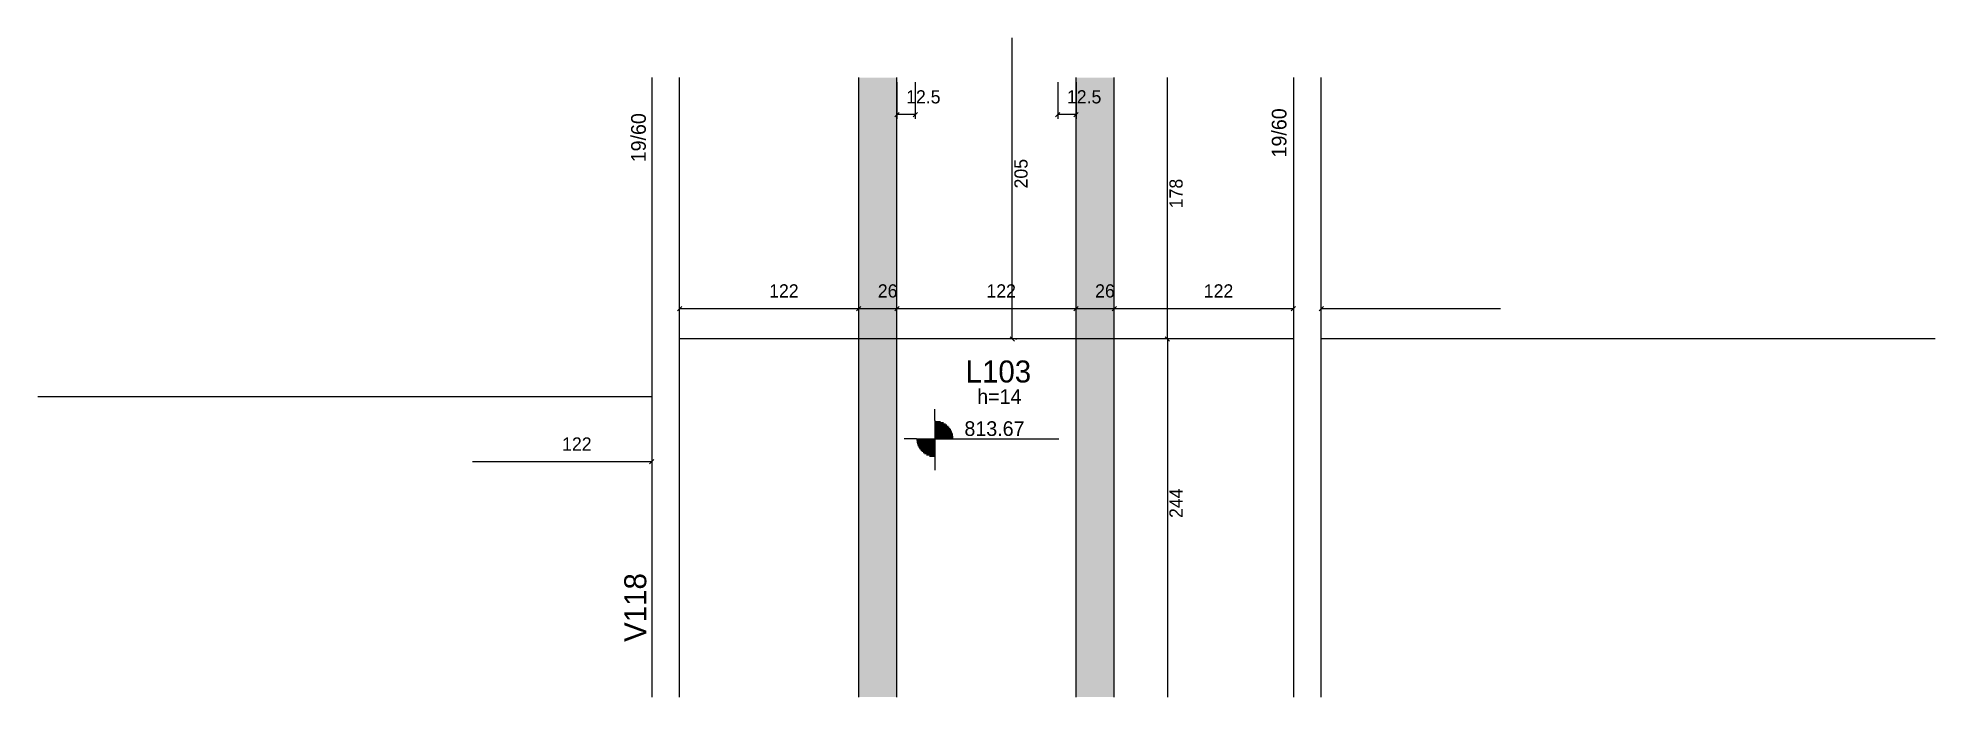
# Model space of a CAD drawing. Header units: metres. Extents: x 3484 to 4776, y 2803 to 3252.
import ezdxf

# ---------------------------------------------------------------- set-up
doc = ezdxf.new("R2010")
doc.units = ezdxf.units.M
for name, color, linetype in [('3', 7, 'Continuous'), ('4', 7, 'Continuous'), ('Hachura', 7, 'Continuous'), ('Painéis', 7, 'Continuous')]:
    doc.layers.add(name, color=color, linetype=linetype)

msp = doc.modelspace()

# ---------------------------------------------------------------- hatches: boundary and pattern name
at = {"layer": 'Hachura'}
h = msp.add_hatch(color=7, dxfattribs=at)
h.dxf.hatch_style = 1
h.paths.add_polyline_path([(4069.4, 2802.8), (4043.4, 2802.8), (4043.4, 3224.8), (4069.4, 3224.8), (4069.4, 2802.8)])
h = msp.add_hatch(color=7, dxfattribs=at)
h.dxf.hatch_style = 1
h.paths.add_polyline_path([(4217.4, 2802.8), (4191.4, 2802.8), (4191.4, 3224.8), (4217.4, 3224.8), (4217.4, 2802.8)])

# ---------------------------------------------------------------- linework, layer by layer
at = {"layer": '3', "color": 3, "lineweight": 25}
for p, q in [((4095.3, 2991.2), (4095.3, 2998.9)), ((4095.3, 2991.2), (4095.3, 2966.2)), ((4095.3, 2990.6), (4099.2, 2990.6)), ((4095.3, 2989.8), (4101.1, 2989.8)), ((4095.3, 2989), (4102.4, 2989)), ((4095.3, 2988.2), (4103.4, 2988.2)), ((4095.3, 2987.4), (4104.3, 2987.4)), ((4095.3, 2986.6), (4105, 2986.6)), ((4095.3, 2985.8), (4105.6, 2985.8)), ((4095.3, 2985), (4106.1, 2985)), ((4082.8, 2978.7), (4074.3, 2978.7)), ((4082.8, 2978.7), (4107.8, 2978.7)), ((4095.3, 2977.9), (4082.8, 2977.9)), ((4095.3, 2977.1), (4082.9, 2977.1)), ((4095.3, 2976.3), (4083, 2976.3)), ((4095.3, 2975.5), (4083.2, 2975.5)), ((4095.3, 2974.7), (4083.5, 2974.7)), ((4095.3, 2973.9), (4083.7, 2973.9)), ((4095.3, 2973.1), (4084.1, 2973.1)), ((4095.3, 2972.4), (4084.5, 2972.4)), ((4095.3, 2984.2), (4106.5, 2984.2)), ((4095.3, 2983.5), (4106.9, 2983.5)), ((4095.3, 2982.7), (4107.2, 2982.7)), ((4095.3, 2981.9), (4107.4, 2981.9)), ((4095.3, 2981.1), (4107.6, 2981.1)), ((4095.3, 2980.3), (4107.7, 2980.3)), ((4095.3, 2979.5), (4107.8, 2979.5)), ((4107.8, 2978.7), (4179.7, 2978.7)), ((4095.3, 2971.6), (4085, 2971.6)), ((4095.3, 2970.8), (4085.6, 2970.8)), ((4095.3, 2970), (4086.4, 2970)), ((4095.3, 2969.2), (4087.2, 2969.2)), ((4095.3, 2968.4), (4088.2, 2968.4)), ((4095.3, 2967.6), (4089.6, 2967.6)), ((4095.3, 2966.8), (4091.5, 2966.8)), ((4095.3, 2966.2), (4095.3, 2957.3))]:
    msp.add_line(p, q, dxfattribs=at)
for points in [[(3902.4, 3224.8), (3902.4, 2802.8)], [(3921.4, 2802.8), (3921.4, 3224.8)], [(4339.4, 3224.8), (4339.4, 2802.8)], [(4358.4, 2802.8), (4358.4, 3224.8)]]:
    msp.add_lwpolyline(points, dxfattribs=at)
at = {"layer": 'Painéis', "color": 4, "lineweight": 25}
for p, q in [((4148, 3046.8), (4148, 3251.8)), ((4069.4, 3221.8), (4069.4, 3196.6)), ((4081.9, 3221.8), (4081.9, 3196.6)), ((4178.9, 3221.8), (4178.9, 3196.6)), ((4191.4, 3221.8), (4191.4, 3196.6)), ((4253.6, 3046.8), (4253.6, 3224.8)), ((4081.9, 3199.6), (4069.4, 3199.6)), ((4191.4, 3199.6), (4178.9, 3199.6)), ((3921.4, 3067.4), (4043.4, 3067.4)), ((4043.4, 3067.4), (4069.4, 3067.4)), ((4069.4, 3067.4), (4191.4, 3067.4)), ((4191.4, 3067.4), (4217.4, 3067.4)), ((4217.4, 3067.4), (4339.4, 3067.4)), ((4358.4, 3067.4), (4480.4, 3067.4)), ((4150.2, 3046.8), (4151, 3046.8)), ((4253.6, 3046.8), (4253.6, 2802.8)), ((3902.4, 2963.1), (3780.4, 2963.1))]:
    msp.add_line(p, q, dxfattribs=at)
at = {"layer": 'Painéis', "color": 200, "lineweight": 25}
for p, q in [((4043.4, 2802.8), (4043.4, 3224.8)), ((4069.4, 2802.8), (4069.4, 3224.8)), ((4191.4, 2802.8), (4191.4, 3224.8)), ((4217.4, 2802.8), (4217.4, 3224.8)), ((4339.4, 3046.8), (3921.4, 3046.8)), ((4776.4, 3046.8), (4358.4, 3046.8)), ((3902.4, 3007.3), (3484.4, 3007.3))]:
    msp.add_line(p, q, dxfattribs=at)
at = {"layer": 'Painéis', "color": 0, "lineweight": 25}
for p, q in [((4070.9, 3201.1), (4067.9, 3198.1)), ((4080.4, 3198.1), (4083.4, 3201.1)), ((4180.4, 3201.1), (4177.4, 3198.1)), ((4189.9, 3198.1), (4192.9, 3201.1)), ((3922.9, 3068.9), (3919.9, 3065.9)), ((4041.9, 3065.9), (4044.9, 3068.9)), ((4044.9, 3068.9), (4041.9, 3065.9)), ((4067.9, 3065.9), (4070.9, 3068.9)), ((4070.9, 3068.9), (4067.9, 3065.9)), ((4189.9, 3065.9), (4192.9, 3068.9)), ((4192.9, 3068.9), (4189.9, 3065.9)), ((4215.9, 3065.9), (4218.9, 3068.9)), ((4218.9, 3068.9), (4215.9, 3065.9)), ((4337.9, 3065.9), (4340.9, 3068.9)), ((4359.9, 3068.9), (4356.9, 3065.9)), ((4146.5, 3048.3), (4149.5, 3045.3)), ((4252.1, 3048.3), (4255.1, 3045.3)), ((4255.1, 3045.3), (4252.1, 3048.3)), ((3900.9, 2961.6), (3903.9, 2964.6))]:
    msp.add_line(p, q, dxfattribs=at)

# ---------------------------------------------------------------- texts
at = {"layer": '3', "color": 3, "lineweight": 25}
for p in [(3898.4, 3167.1), (4334.7, 3170.4)]:
    msp.add_text('19/60', height=10, rotation=90, dxfattribs=at).set_placement(p)
for s, p in [('h=14', (4124.1, 3002.5)), ('813.67', (4115.4, 2980.7))]:
    msp.add_text(s, height=10, dxfattribs=at).set_placement(p)
at = {"layer": '4', "color": 4, "lineweight": 25}
msp.add_text('L103', height=15, dxfattribs=at).set_placement((4116.2, 3017.1))
msp.add_text('V118', height=15, rotation=90, dxfattribs=at).set_placement((3898.7, 2840.4))
at = {"layer": 'Painéis', "color": 240, "lineweight": 25}
for s, p in [('12.5', (4075.7, 3207.2)), ('12.5', (4185.2, 3207.2)), ('122', (3982.4, 3075)), ('26', (4056.4, 3075)), ('122', (4130.4, 3075)), ('26', (4204.4, 3075)), ('122', (4278.4, 3075)), ('122', (3841.4, 2970.7))]:
    msp.add_text(s, height=9, dxfattribs=at).set_placement(p)
for s, p in [('205', (4158.4, 3149.3)), ('178', (4264, 3135.8)), ('244', (4264, 2924.8))]:
    msp.add_text(s, height=9, rotation=90, dxfattribs=at).set_placement(p)

doc.saveas('drawing.dxf')
